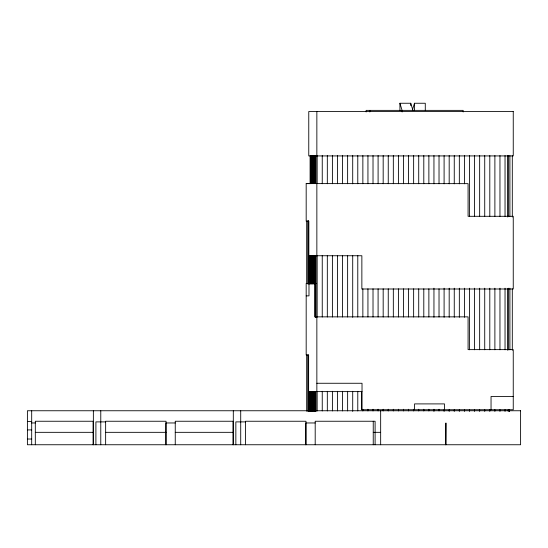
<?xml version="1.0" encoding="UTF-8"?>
<svg xmlns="http://www.w3.org/2000/svg" width="548" height="548" viewBox="0 0 548 548"><rect width="100%" height="100%" fill="white"/><g stroke="black" fill="none" stroke-linecap="round" stroke-linejoin="round"><path stroke-width="0.82" d="M402.122 111.977L402.17 110.367M509.421 411.445L509.489 409.74M412.61 109.381L414.459 103.25L425.282 103.25L425.282 110.367M399.93 110.367L399.93 103.25L410.753 103.25L412.904 110.367M308.846 255.745L308.846 221.166L306.181 221.166L306.181 183.607L310.38 183.607M306.181 183.607L468.081 183.649L468.081 216.302L513.25 216.302L513.25 288.995L361.865 288.995L361.865 255.745L308.551 255.745L308.551 221.166M316.271 283.453L306.181 283.453L306.181 354.946L308.627 354.946L308.627 391.615L362.023 391.615M306.181 295.872L308.99 295.872L308.99 283.453M316.854 383.264L362.023 383.264L362.023 409.74M513.25 396.464L491.042 396.464L491.042 409.74M27.4 421.528L31.688 421.528M105.641 421.892L95.907 421.892L95.907 444.75M245.579 421.892L235.852 421.892L235.852 444.75M31.688 422.96L35.312 422.96M175.25 422.96L165.88 422.96L165.88 444.75M315.196 422.96L305.818 422.96L305.818 444.75M27.4 429.913L31.688 429.913M35.312 432.331L93.126 432.331M105.641 432.331L166.037 432.331M175.25 432.331L233.064 432.331M373.243 432.331L380.661 432.331M27.4 439.023L31.688 439.023M308.764 183.614L311.264 183.621M399.93 103.25L402.081 110.367M512.305 155.529L512.305 217.035M512.305 288.796L512.305 350.302M509.907 155.529L509.907 216.309M509.907 288.214L509.907 349.85M509.208 409.74L509.208 411.445M508.208 155.584L508.208 216.33M508.208 288.193L508.208 349.788M508.208 409.678L508.208 411.384M507.777 155.529L507.777 217.035M507.777 288.796L507.777 350.302M505.037 155.584L505.037 216.33M505.037 288.193L505.037 349.788M505.037 409.678L505.037 411.384M499.961 155.584L499.961 216.33M499.961 288.193L499.961 349.788M499.961 409.678L499.961 411.384M494.885 155.584L494.885 216.33M494.885 288.193L494.885 349.788M494.885 409.678L494.885 411.384M489.802 155.584L489.802 216.33M489.802 288.193L489.802 349.788M489.802 409.678L489.802 411.384M484.727 155.584L484.727 216.33M484.727 288.193L484.727 349.788M484.727 409.678L484.727 411.384M479.651 155.584L479.651 216.33M479.651 288.193L479.651 349.788M479.651 409.678L479.651 411.384M474.568 155.584L474.568 216.33M474.568 288.193L474.568 349.788M474.568 409.678L474.568 411.384M469.492 155.584L469.492 216.33M469.492 288.193L469.492 349.788M469.492 409.678L469.492 411.384M464.416 155.584L464.416 183.82M464.416 288.193L464.416 317.278M464.416 409.678L464.416 411.384M463.163 111.977L463.163 110.367L366.126 110.367L366.126 111.977M459.334 155.584L459.334 183.82M459.334 288.193L459.334 317.278M459.334 409.678L459.334 411.384M454.258 155.584L454.258 183.82M454.258 288.193L454.258 317.278M454.258 409.678L454.258 411.384M449.182 155.584L449.182 183.82M449.182 288.193L449.182 317.278M449.182 409.678L449.182 411.384M445.921 444.75L445.921 422.96L445.764 444.75M444.483 409.74L444.483 403.903L414.548 403.903L414.548 409.74M444.099 155.584L444.099 183.82M444.099 288.193L444.099 317.278M444.099 409.678L444.099 411.384M439.023 155.564L439.023 183.751M439.023 288.817L439.023 317.004M439.023 409.253L439.023 410.959M433.948 155.564L433.954 183.82M433.954 288.193L433.954 317.278M433.948 409.253L433.954 411.384M428.872 155.564L428.872 183.751M428.872 288.817L428.872 317.004M428.872 409.253L428.872 410.959M423.796 155.564L423.796 183.751M423.796 288.817L423.796 317.004M423.796 409.253L423.796 410.959M418.72 155.564L418.72 183.751M418.72 288.817L418.72 317.004M418.72 409.253L418.72 410.959M414.459 103.25L414.459 110.367M413.637 155.564L413.637 183.751M413.637 288.817L413.637 317.004M413.637 409.253L413.637 410.959M410.753 103.25L410.753 105.62M408.561 155.564L408.561 183.751M408.561 288.817L408.561 317.004M408.561 409.253L408.561 410.959M403.486 155.564L403.486 183.751M403.486 288.817L403.486 317.004M403.486 409.253L403.486 410.959M398.403 155.564L398.403 183.751M398.403 288.817L398.403 317.004M398.403 409.253L398.403 410.959M393.327 155.564L393.327 183.751M393.327 288.817L393.327 317.004M393.327 409.253L393.327 410.959M388.251 155.564L388.251 183.751M388.251 288.817L388.251 317.004M388.251 409.253L388.251 410.959M383.175 155.564L383.175 183.751M383.175 288.817L383.175 317.004M383.175 409.253L383.175 410.959M380.661 410.753L380.661 444.75M378.093 155.564L378.093 183.751M378.093 288.817L378.093 317.004M378.093 409.253L378.093 410.959M375.106 444.75L375.106 421.248L315.196 421.248L315.196 444.75M373.243 421.248L373.243 444.75M373.017 155.564L373.017 183.751M373.017 288.817L373.017 317.004M373.017 409.253L373.017 410.959M369.832 110.367L369.832 111.977M367.941 155.564L367.941 183.751M367.941 288.817L367.941 317.004M367.941 409.253L367.941 410.959M362.858 155.564L362.858 183.751M362.858 288.817L362.858 317.004M362.858 409.253L362.858 410.959M361.618 391.615L361.618 409.74L513.25 409.74L513.25 349.624L468.081 349.624L468.081 316.86L314.573 316.86L314.573 283.453M357.782 155.564L357.782 183.751M357.782 255.498L357.782 317.004M357.782 391.313L357.782 410.959M352.707 155.564L352.713 183.82M352.707 255.498L352.713 317.278M352.707 391.313L352.713 411.384M347.631 155.564L347.631 183.751M347.631 255.498L347.631 317.004M347.631 391.313L347.631 410.959M342.555 155.564L342.555 183.751M342.555 255.498L342.555 317.004M342.555 391.313L342.555 410.959M337.479 155.564L337.479 183.751M337.479 255.498L337.479 317.004M337.479 391.313L337.479 410.959M332.396 155.564L332.396 183.751M332.396 255.498L332.396 317.004M332.396 391.313L332.396 410.959M327.32 155.564L327.32 183.751M327.32 255.498L327.32 317.004M327.32 391.313L327.32 410.959M322.245 155.564L322.245 183.751M322.245 255.498L322.245 317.004M322.245 391.313L322.245 410.959M317.162 155.68L317.162 183.621M317.162 255.669L317.162 317.114M317.162 391.361L317.162 410.986M316.854 111.545L316.854 155.927M316.854 183.649L316.854 255.745M316.854 316.86L316.854 391.615M316.059 155.68L316.059 183.621M316.059 255.786L316.059 317.354M316.059 391.738L316.059 411.404M315.511 155.68L315.511 183.621M315.511 255.786L315.511 317.354M315.511 391.738L315.511 411.404M314.956 155.68L314.956 183.621M314.949 255.786L314.949 284.001M314.949 391.738L314.949 411.404M314.408 155.68L314.408 183.621M314.374 255.786L314.374 284.001M314.374 391.738L314.374 411.404M313.853 155.68L313.853 183.621M313.792 255.786L313.792 284.001M313.792 391.738L313.792 411.404M313.298 155.68L313.298 183.621M313.114 255.786L313.114 284.001M313.114 391.738L313.114 411.404M312.853 155.68L312.853 183.621M312.538 255.786L312.538 284.001M312.538 391.738L312.538 411.404M312.298 155.68L312.298 183.621M311.963 255.786L311.963 284.001M311.963 391.738L311.963 411.404M311.744 155.68L311.744 183.621M311.38 255.786L311.38 284.001M311.38 391.738L311.38 411.404M311.196 155.68L311.196 183.621M310.805 255.786L310.805 284.001M310.805 391.738L310.805 411.404M310.641 155.68L310.641 183.621M310.23 255.786L310.23 284.001M310.23 391.738L310.23 411.404M310.093 155.68L310.093 183.621M309.647 255.786L309.647 284.001M309.647 391.738L309.647 411.404M309.072 255.786L309.072 284.001M309.072 391.738L309.072 411.404M308.394 220.734L308.394 284.001M308.394 354.974L308.394 411.404M307.812 220.734L307.812 284.001M307.812 354.974L307.812 411.404M306.681 221.097L306.681 283.604M306.681 354.666L306.681 411.171M305.976 444.75L305.976 421.248L245.579 421.248L245.579 444.75M240.716 410.753L240.716 444.75M233.304 410.753L233.304 444.75M233.064 444.75L233.064 421.248L175.25 421.248L175.25 444.75M166.037 444.75L166.037 421.248L105.641 421.248L105.641 444.75M100.777 410.753L100.777 444.75M93.359 410.753L93.359 444.75M93.126 444.75L93.126 421.248L35.312 421.248L35.312 444.75M31.688 410.753L31.688 444.75M513.25 111.545L308.764 111.545L308.764 155.927L513.25 155.927L513.25 111.545M520.6 410.753L27.4 410.753L27.4 444.75L520.6 444.75L520.6 410.753"/></g></svg>
